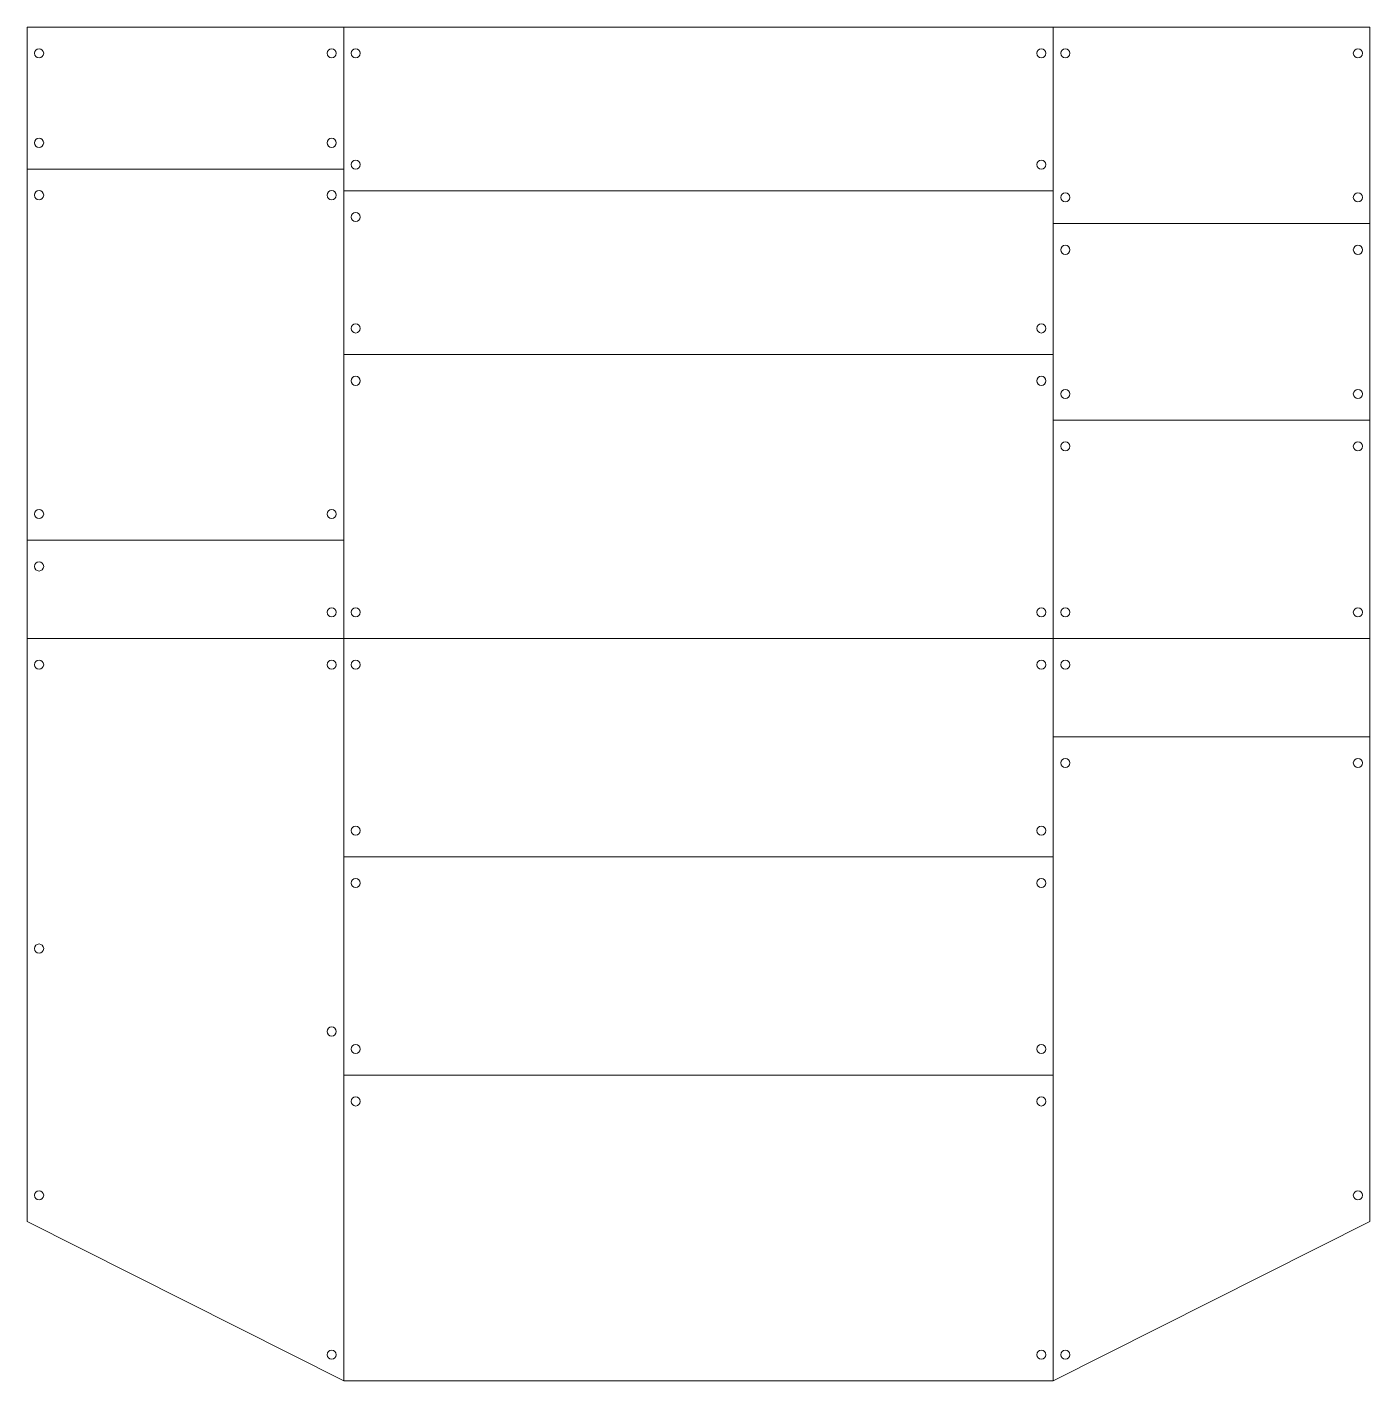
# Model space of a CAD drawing. Header units: millimetres. Extents: x -308 to 308, y -310 to 310.
import ezdxf

# ---------------------------------------------------------------- set-up
doc = ezdxf.new("R2010")
doc.units = ezdxf.units.MM
doc.layers.get('0').update_dxf_attribs({"lineweight": 0, "true_color": 0xffffff})

# ---------------------------------------------------------------- blocks, each defined once
blk = doc.blocks.new('hole')
blk.add_circle((5.5, 12), 2.1)

msp = doc.modelspace()

# ---------------------------------------------------------------- linework, layer by layer
for p, q in [((-307.5, 310), (-307.5, -237)), ((307.5, 310), (-307.5, 310)), ((-162.5, 310), (-162.5, -310)), ((162.5, 310), (162.5, -310)), ((307.5, -237), (307.5, 310)), ((-307.5, 245), (-162.5, 245)), ((-162.5, 235), (162.5, 235)), ((162.5, 220), (307.5, 220)), ((-162.5, 160), (162.5, 160)), ((162.5, 130), (307.5, 130)), ((-162.5, 75), (-307.5, 75)), ((-307.5, 30), (-162.5, 30)), ((-162.5, 30), (162.5, 30)), ((162.5, 30), (307.5, 30)), ((307.5, -15), (162.5, -15)), ((162.5, -70), (-162.5, -70)), ((-162.5, -310), (-162.5, -150)), ((-162.5, -170), (162.5, -170)), ((-307.5, -237), (-162.5, -310)), ((162.5, -310), (307.5, -237)), ((-162.5, -310), (162.5, -310))]:
    msp.add_line(p, q)
for centre in [(-302, -112), (-168, -150)]:
    msp.add_circle(centre, 2.1)

# ---------------------------------------------------------------- block references
at = {"yscale": -1}
for p in [(-307.5, 310), (-162.5, 310), (162.5, 310), (-307.5, 245), (-162.5, 235), (162.5, 220), (-162.5, 160), (162.5, 130), (-307.5, 75), (-307.5, 30), (-162.5, 30), (162.5, 30), (162.5, -15), (-162.5, -70), (-162.5, -170)]:
    msp.add_blockref('hole', p, dxfattribs=at)
at = {"rotation": 180}
for p in [(-162.5, 310), (162.5, 310), (307.5, 310), (-162.5, 245), (307.5, 220), (162.5, 160), (307.5, 130), (-162.5, 30), (162.5, 30), (307.5, -15), (162.5, -70), (162.5, -170)]:
    msp.add_blockref('hole', p, dxfattribs=at)
for p in [(-307.5, 245), (-162.5, 235), (162.5, 220), (-162.5, 160), (162.5, 130), (-307.5, 75), (-162.5, 30), (162.5, 30), (-162.5, -70), (-162.5, -170), (-307.5, -237), (162.5, -310)]:
    msp.add_blockref('hole', p)
at = {"yscale": -1, "rotation": 180}
for p in [(-162.5, 245), (162.5, 235), (307.5, 220), (162.5, 160), (307.5, 130), (-162.5, 75), (-162.5, 30), (162.5, 30), (307.5, 30), (162.5, -70), (162.5, -170), (307.5, -237), (-162.5, -310), (162.5, -310)]:
    msp.add_blockref('hole', p, dxfattribs=at)

doc.saveas('drawing.dxf')
